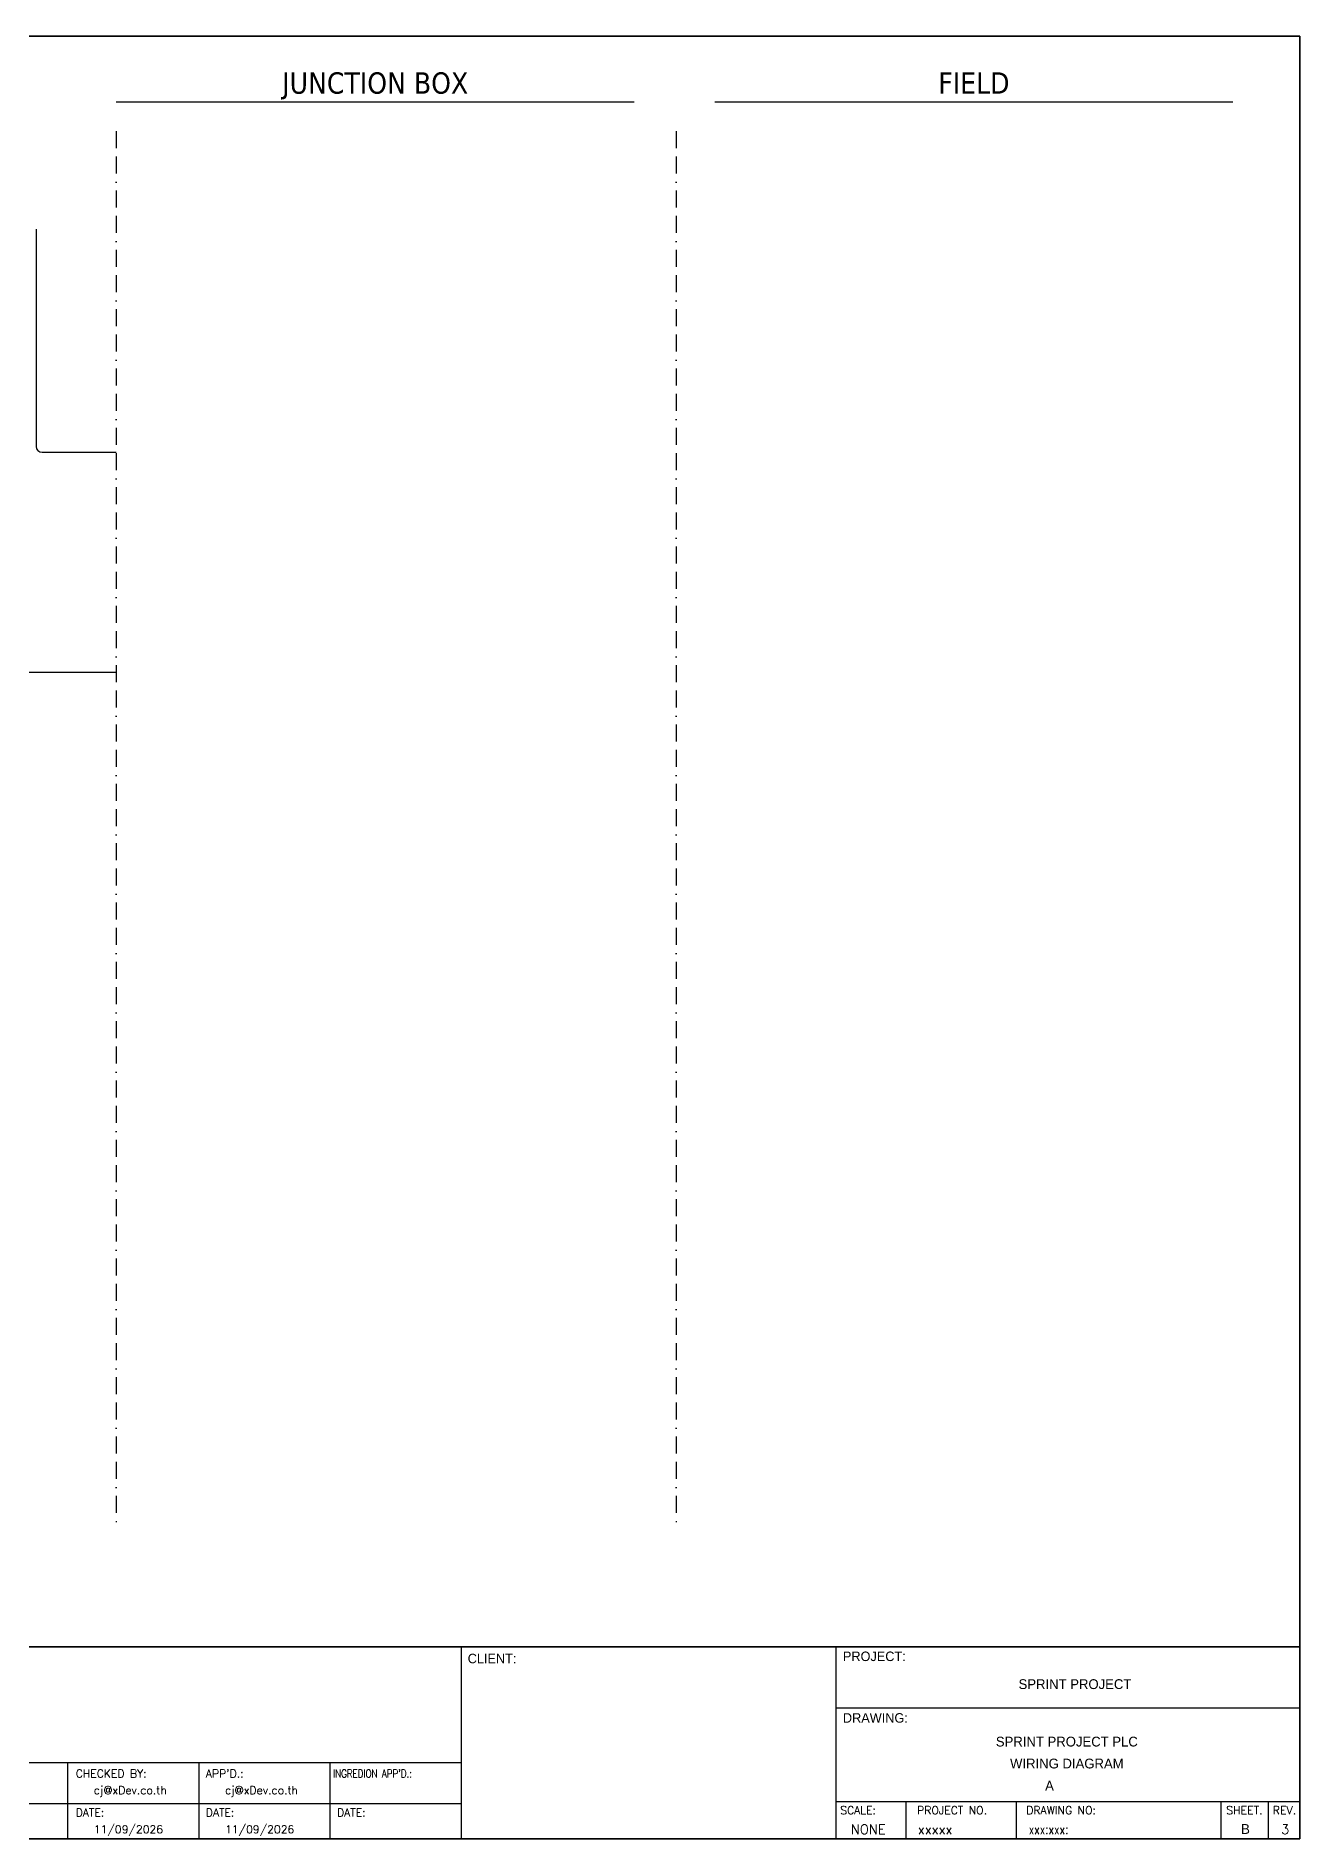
# Model space of a CAD drawing. Header units: millimetres. Extents: x 0 to 3893, y 0 to 2820.
# Drawn here: x 1998 to 3893, y 0 to 2704 of the extents above; entities that cross this region are included whole.
import ezdxf
from ezdxf.enums import TextEntityAlignment as Align

# ---------------------------------------------------------------- set-up
doc = ezdxf.new("R2010")
doc.units = ezdxf.units.MM
doc.linetypes.add('BORDERX2', pattern=[88.9, 25.4, -12.7, 25.4, -12.7, 0, -12.7])
for name, color, linetype in [('GT_1', 9, 'Continuous'), ('HELPPOINT', 7, 'Continuous'), ('MEMBER', 7, 'Continuous'), ('x01001-FrameArea', 2, 'BORDERX2')]:
    doc.layers.add(name, color=color, linetype=linetype)
doc.layers.add('IE-WIRE', color=7, linetype='Continuous', lineweight=25)
doc.styles.add('HTX11', font='O8111901')
doc.styles.add('ROMANS', font='romans.shx', dxfattribs={"width": 0.85, "height": 25})
doc.styles.add('Tahoma', font='')
doc.styles.get('Tahoma').set_extended_font_data('Tahoma')

msp = doc.modelspace()

# ---------------------------------------------------------------- linework, layer by layer
for p, q in [((2118.1, 2605.7), (2894.9, 2605.7)), ((3015.9, 2605.7), (3792.7, 2605.7))]:
    msp.add_line(p, q)
at = {"color": 4}
for p, q in [((3302.3, 56.1), (3302.3, 0)), ((3467.5, 56.1), (3467.5, 0))]:
    msp.add_line(p, q, dxfattribs=at)
at = {"color": 4, "ltscale": 0.5}
for p, q in [((3774.7, 56.1), (3774.7, 0)), ((3774.7, 56.1), (3774.7, 0)), ((3845.8, 56.1), (3845.8, 0)), ((3845.8, 56.1), (3845.8, 0))]:
    msp.add_line(p, q, dxfattribs=at)
at = {"layer": 'GT_1', "color": 4}
for p, q in [((2635.8, 0), (2635.8, 288.2)), ((3198, 0), (3198, 288.2)), ((3198, 0), (3198, 288.2)), ((3198, 0), (3198, 288.2)), ((2635.8, 114.3), (1848.8, 114.3)), ((2045.5, 0), (2045.5, 114.3)), ((2242.3, 0), (2242.3, 114.3)), ((2439, 0), (2439, 114.3)), ((3198, 56.1), (3893.3, 56.1)), ((2635.8, 52.9), (1848.8, 52.9))]:
    msp.add_line(p, q, dxfattribs=at)
at = {"layer": 'HELPPOINT', "color": 4, "lineweight": 35}
for p, q in [((0, 2704.2), (3893.3, 2704.2)), ((0, 2704.2), (3893.3, 2704.2)), ((3893.3, 2704.2), (3893.3, 0)), ((3893.3, 2704.2), (3893.3, 0)), ((3893.3, 0), (0, 0)), ((3893.3, 0), (0, 0))]:
    msp.add_line(p, q, dxfattribs=at)
at = {"layer": 'HELPPOINT', "color": 4}
for p, q in [((3198, 196.6), (3893.3, 196.6)), ((3198, 196.6), (3893.3, 196.6)), ((3198, 56.1), (3893.3, 56.1))]:
    msp.add_line(p, q, dxfattribs=at)
at = {"layer": 'IE-WIRE', "color": 4, "ltscale": 25.4}
msp.add_line((1997.9, 2414.5), (1997.9, 2088.8), dxfattribs=at)
at = {"layer": 'IE-WIRE', "color": 4}
for p, q in [((2006.9, 2079.9), (2118.1, 2079.9)), ((1973.8, 1750.1), (2118.1, 1750.1))]:
    msp.add_line(p, q, dxfattribs=at)
msp.add_arc((2006.9, 2088.8), 8.96, 180, 270, dxfattribs=at)
at = {"layer": 'MEMBER', "color": 4, "lineweight": 35}
msp.add_line((0, 288.2), (3893.3, 288.2), dxfattribs=at)
msp.add_line((0, 288.2), (3893.3, 288.2), dxfattribs=at)
at = {"layer": 'MEMBER', "color": 4}
for p, q in [((3198, 196.6), (3893.3, 196.6)), ((3198, 196.6), (3893.3, 196.6)), ((3198, 56.1), (3893.3, 56.1)), ((3198, 56.1), (3893.3, 56.1))]:
    msp.add_line(p, q, dxfattribs=at)
at = {"layer": 'x01001-FrameArea'}
for p, q in [((2118.1, 2561.5), (2118.1, 475)), ((2958, 2561.5), (2958, 475))]:
    msp.add_line(p, q, dxfattribs=at)

# ---------------------------------------------------------------- texts
at = {"color": 2, "style": 'Tahoma'}
for s, p in [('JUNCTION BOX', (2506.5, 2633.8)), ('FIELD', (3404.3, 2633.8))]:
    msp.add_text(s, height=32, dxfattribs=at).set_placement(p, align=Align.MIDDLE_CENTER)
at = {"color": 4, "ltscale": 100, "style": 'HTX11'}
for s, p in [('SPRINT PROJECT', (3555.9, 232.2)), ('SPRINT PROJECT PLC', (3543.7, 146)), ('WIRING DIAGRAM', (3543.7, 113.1))]:
    msp.add_text(s, height=14.693, dxfattribs=at).set_placement(p, align=Align.MIDDLE_CENTER)
at = {"style": 'HTX11'}
for tag, text, height, p in [('A', 'A', 14.8, (3517.7, 79.8)), ('B', 'CHASSIS C1 SLOT 4', 14.821, (3811.6, 14.9))]:
    msp.add_attdef(tag, text=text, height=height, dxfattribs=at).set_placement(p, align=Align.MIDDLE_CENTER)
at = {"layer": 'GT_1', "color": 4, "style": 'HTX11'}
for s, p in [('CLIENT:', (2645.2, 263.5)), ('PROJECT:', (3207.9, 266.8)), ('DRAWING:', (3207.9, 174.4))]:
    msp.add_text(s, height=14.25, dxfattribs=at).set_placement(p)
at = {"layer": 'MEMBER', "color": 4, "ltscale": 0.8, "style": 'ROMANS'}
for s, height, p in [('CHECKED BY:', 11.875, (2057.3, 92.1)), ("APP'D.:", 11.88, (2252.5, 92.1)), ('cj@xDev.co.th', 11.875, (2084.5, 67.2)), ('cj@xDev.co.th', 11.875, (2281.3, 67.2)), ('DATE:', 11.88, (2057.3, 33.6)), ('DATE:', 11.88, (2252.5, 33.6)), ('DATE:', 11.88, (2449.2, 33.6)), ('SCALE:', 11.88, (3203.9, 37.1)), ('PROJECT NO.', 11.875, (3319.2, 37.1)), ('DRAWING NO:', 11.875, (3482.9, 37.1)), ('SHEET.', 12, (3782.7, 37.1)), ('REV.', 12, (3852.6, 37.1)), ('11/09/2026', 11.88, (2084.5, 8.5)), ('11/09/2026', 11.88, (2281.3, 8.5)), ('NONE', 14.23, (3220, 7.3)), ('xxxxx', 14.23, (3320.4, 7.3))]:
    msp.add_text(s, height=height, dxfattribs=at).set_placement(p)
at = {"layer": 'MEMBER', "color": 4, "ltscale": 0.8, "style": 'ROMANS', "width": 0.8}
for s, height, p in [("INGREDION APP'D.:", 11.875, (2443.2, 92.1)), ('xxx:xxx:', 14.23, (3486.5, 7.3))]:
    msp.add_text(s, height=height, dxfattribs=at).set_placement(p)
at = {"layer": 'MEMBER', "color": 4, "ltscale": 0.8, "style": 'ROMANS'}
msp.add_text('3', height=14.2, dxfattribs=at).set_placement((3871.2, 7.3), align=Align.CENTER)

doc.saveas('drawing.dxf')
